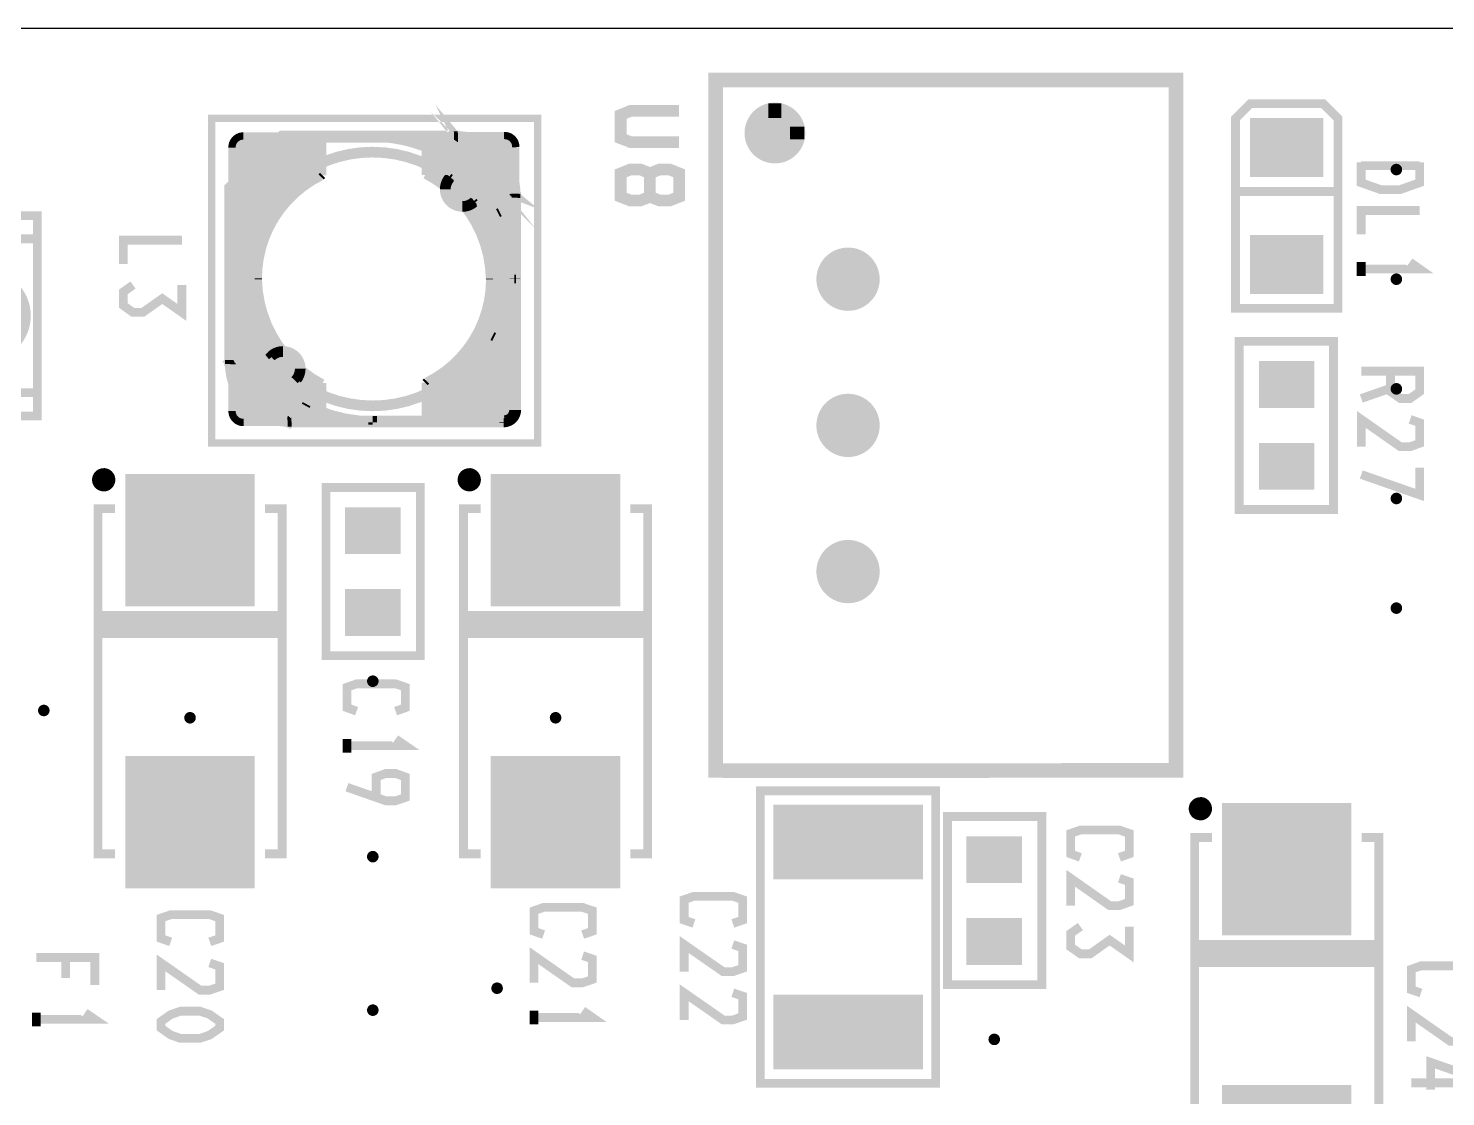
# Model space of a CAD drawing. Extents: x -5 to 195, y -5 to 45.
# Drawn here: x 14.34 to 38.96, y 26.44 to 45 of the extents above; entities that cross this region are included whole.
import ezdxf

# ---------------------------------------------------------------- set-up
doc = ezdxf.new("R2010")
doc.units = 0
doc.header["$MEASUREMENT"] = 0
doc.layers.get('0').update_dxf_attribs({"linetype": 'CONTINUOUS'})
for name, color, linetype in [('22-304-1_DRD', 7, 'CONTINUOUS'), ('22-304-1_SPT', 254, 'CONTINUOUS'), ('22-304-1_SST', 1, 'CONTINUOUS'), ('THRUHOLE_TAP', 13, 'CONTINUOUS')]:
    doc.layers.add(name, color=color, linetype=linetype)

# ---------------------------------------------------------------- blocks, each defined once
blk = doc.blocks.new('RECTANGLE_4')
blk.add_solid([(1.30048, 0.6477), (1.30048, -0.6477), (-1.30048, 0.6477), (-1.30048, -0.6477)])
blk = doc.blocks.new('RECTANGLE_5')
blk.add_solid([(0.4826, 0.4064), (0.4826, -0.4064), (-0.4826, 0.4064), (-0.4826, -0.4064)])
blk = doc.blocks.new('RECTANGLE_7')
blk.add_solid([(0.63627, 0.51308), (0.63627, -0.51308), (-0.63627, 0.51308), (-0.63627, -0.51308)])
blk = doc.blocks.new('RECTANGLE_10')
blk.add_solid([(1.12522, 1.14935), (1.12522, -1.14935), (-1.12522, 1.14935), (-1.12522, -1.14935)])
blk = doc.blocks.new('ROUND_88')
at = {"const_width": 0.10033}
blk.add_lwpolyline([(-0.050164, 0, 1), (0.050164, 0, 1)], format="xyb", close=True, dxfattribs=at)
blk = doc.blocks.new('ROUND_90')
at = {"const_width": 0.54991}
blk.add_lwpolyline([(-0.274954, 0, 1), (0.274954, 0, 1)], format="xyb", close=True, dxfattribs=at)
blk = doc.blocks.new('ROUND_91')
at = {"const_width": 0.8001}
blk.add_lwpolyline([(-0.40005, 0, 1), (0.40005, 0, 1)], format="xyb", close=True, dxfattribs=at)

msp = doc.modelspace()

# ---------------------------------------------------------------- linework, layer by layer
at = {"layer": '22-304-1_DRD'}
msp.add_line((78.99908, 44.99864), (-4.99872, 44.99864), dxfattribs=at)
at = {"layer": '22-304-1_SPT', "const_width": 0.127}
for points in [[(18.0721, 43.1292, 0.4142136), (17.87398, 42.93108)], [(22.80412, 42.9387, 0.4142136), (22.606, 43.13682)], [(19.42338, 42.418, 0.2845461), (18.33118, 40.6527)], [(22.34692, 40.64762, 0.2736465), (21.22932, 42.45102)], [(18.33118, 40.64, 0.2736465), (19.44878, 38.8366)], [(21.25472, 38.86962, 0.2848581), (22.34946, 40.63492)], [(17.87398, 38.34892, 0.4142136), (18.0721, 38.1508)], [(22.606, 38.15842, 0.4142136), (22.80412, 38.35654)]]:
    msp.add_lwpolyline(points, format="xyb", dxfattribs=at)
for points in [[(19.44878, 43.053), (17.91716, 43.053)], [(17.97558, 43.1038), (17.97558, 38.1762)], [(19.44878, 43.1292), (18.07718, 43.1292), (18.0721, 43.1292)], [(18.08988, 43.1292), (18.08988, 38.1508)], [(18.20418, 43.1292), (18.20418, 38.1508)], [(18.31848, 43.1292), (18.31848, 38.1508)], [(18.43278, 43.1292), (18.43278, 41.28008)], [(18.54708, 43.1292), (18.54708, 41.55186)], [(18.66138, 43.1292), (18.66138, 41.7449)], [(18.77568, 43.1292), (18.77568, 41.89984)], [(18.88998, 43.1292), (18.88998, 42.02938)], [(19.00428, 43.1292), (19.00428, 42.13606)], [(19.11858, 43.1292), (19.11858, 42.23004)], [(19.23288, 43.1292), (19.23288, 42.30878)], [(19.34718, 43.1292), (19.34718, 42.37736)], [(19.44878, 43.1292), (19.44878, 42.4434)], [(21.22932, 43.13682), (21.22932, 42.45102)], [(22.60092, 43.13682), (21.22932, 43.13682)], [(22.76094, 43.06062), (21.22932, 43.06062)], [(21.33092, 43.13682), (21.33092, 42.3926)], [(21.44522, 43.13682), (21.44522, 42.32148)], [(21.55952, 43.13682), (21.55952, 42.23512)], [(21.67382, 43.13682), (21.67382, 42.1386)], [(21.78812, 43.13682), (21.78812, 42.0243)], [(21.90242, 43.13682), (21.90242, 41.89222)], [(22.01672, 43.13682), (22.01672, 41.72966)], [(22.13102, 43.13682), (22.13102, 41.529)], [(22.24532, 43.13682), (22.24532, 41.24706)], [(22.35962, 43.13682), (22.35962, 38.15842)], [(22.47392, 43.13682), (22.47392, 38.15842)], [(22.58822, 43.13682), (22.58822, 38.15842)], [(22.606, 43.13682), (22.60092, 43.13682)], [(22.70252, 43.11142), (22.70252, 38.18382)], [(19.44878, 42.9387), (17.87398, 42.9387)], [(17.87398, 42.93108), (17.87404, 42.926)], [(17.87398, 42.926), (17.87398, 38.354), (17.87398, 38.34892)], [(19.44878, 42.8244), (17.87398, 42.8244)], [(22.80412, 42.94632), (21.22932, 42.94632)], [(22.80412, 42.83202), (21.22932, 42.83202)], [(22.80412, 42.93362), (22.80392, 42.93869)], [(22.80412, 42.93362), (22.80412, 38.36162), (22.80412, 38.35654)], [(19.44878, 42.7101), (17.87398, 42.7101)], [(19.44878, 42.5958), (17.87398, 42.5958)], [(22.80412, 42.71772), (21.22932, 42.71772)], [(22.80412, 42.60342), (21.22932, 42.60342)], [(19.44878, 42.4815), (17.87398, 42.4815)], [(19.32686, 42.3672), (17.87398, 42.3672)], [(19.44878, 42.4434), (19.42338, 42.418)], [(22.80412, 42.48912), (21.22932, 42.48912)], [(22.80412, 42.37482), (21.36394, 42.37482)], [(19.14906, 42.2529), (17.87398, 42.2529)], [(19.00428, 42.1386), (17.87398, 42.1386)], [(22.80412, 42.26052), (21.52904, 42.26052)], [(22.80412, 42.14622), (21.6662, 42.14622)], [(18.8849, 42.0243), (17.87398, 42.0243)], [(18.7833, 41.91), (17.87398, 41.91)], [(18.6944, 41.7957), (17.87398, 41.7957)], [(22.80412, 42.03192), (21.78304, 42.03192)], [(22.80412, 41.91762), (21.8821, 41.91762)], [(22.80412, 41.80332), (21.96846, 41.80332)], [(18.6182, 41.6814), (17.87398, 41.6814)], [(18.5547, 41.5671), (17.87398, 41.5671)], [(22.80412, 41.68902), (22.04212, 41.68902)], [(22.80412, 41.57472), (22.10816, 41.57472)], [(18.49882, 41.4528), (17.87398, 41.4528)], [(18.4531, 41.3385), (17.87398, 41.3385)], [(22.80412, 41.46042), (22.16404, 41.46042)], [(22.80412, 41.34612), (22.2123, 41.34612)], [(18.415, 41.2242), (17.87398, 41.2242)], [(18.38452, 41.1099), (17.87398, 41.1099)], [(22.80412, 41.23182), (22.2504, 41.23182)], [(22.80412, 41.11752), (22.28342, 41.11752)], [(18.35912, 40.9956), (17.87398, 40.9956)], [(18.34388, 40.8813), (17.87398, 40.8813)], [(22.80412, 41.00322), (22.30882, 41.00322)], [(22.80412, 40.88892), (22.32914, 40.88892)], [(18.33372, 40.767), (17.87398, 40.767)], [(18.33118, 40.6527), (17.87398, 40.6527)], [(18.33118, 40.6527), (18.33118, 40.64)], [(22.80412, 40.77462), (22.34184, 40.77462)], [(22.80412, 40.66032), (22.34692, 40.66032)], [(22.34692, 40.64762), (22.34692, 40.63492)], [(18.33626, 40.5384), (17.87398, 40.5384)], [(18.34642, 40.4241), (17.87398, 40.4241)], [(22.80412, 40.31742), (22.32152, 40.31742)], [(22.80412, 40.43172), (22.33676, 40.43172)], [(22.80412, 40.54602), (22.34692, 40.54602)], [(18.3642, 40.3098), (17.87398, 40.3098)], [(18.38706, 40.1955), (17.87398, 40.1955)], [(18.42008, 40.0812), (17.87398, 40.0812)], [(22.80412, 40.08882), (22.27072, 40.08882)], [(22.80412, 40.20312), (22.3012, 40.20312)], [(18.45818, 39.9669), (17.87398, 39.9669)], [(18.5039, 39.8526), (17.87398, 39.8526)], [(18.43278, 40.03802), (18.43278, 38.1508)], [(22.80412, 39.86022), (22.18944, 39.86022)], [(22.80412, 39.97452), (22.23516, 39.97452)], [(22.24532, 40.00754), (22.24532, 38.15842)], [(18.55724, 39.7383), (17.87398, 39.7383)], [(18.62074, 39.624), (17.87398, 39.624)], [(18.54708, 39.75862), (18.54708, 38.1508)], [(22.80412, 39.63162), (22.07514, 39.63162)], [(22.13102, 39.73576), (22.13102, 38.15842)], [(22.80412, 39.74592), (22.1361, 39.74592)], [(18.69186, 39.5097), (17.87398, 39.5097)], [(18.77568, 39.3954), (17.87398, 39.3954)], [(18.66138, 39.55542), (18.66138, 38.1508)], [(18.77568, 39.3954), (18.77568, 38.1508)], [(21.90242, 39.38524), (21.90242, 38.15842)], [(22.80412, 39.40302), (21.91512, 39.40302)], [(22.80412, 39.51732), (22.00148, 39.51732)], [(22.01672, 39.54018), (22.01672, 38.15842)], [(18.8722, 39.2811), (17.87398, 39.2811)], [(18.98396, 39.1668), (17.87398, 39.1668)], [(18.88998, 39.26332), (18.88998, 38.1508)], [(19.00428, 39.14902), (19.00428, 38.1508)], [(21.67382, 39.14902), (21.67382, 38.15842)], [(22.80412, 39.17442), (21.70176, 39.17442)], [(21.78812, 39.25824), (21.78812, 38.15842)], [(22.80412, 39.28872), (21.8186, 39.28872)], [(19.11604, 39.0525), (17.87398, 39.0525)], [(19.27606, 38.9382), (17.87398, 38.9382)], [(19.11858, 39.04996), (19.11858, 38.1508)], [(19.23288, 38.96614), (19.23288, 38.1508)], [(19.34718, 38.89248), (19.34718, 38.1508)], [(19.44878, 38.8366), (19.44878, 38.1508)], [(21.25472, 38.86962), (21.22932, 38.84422)], [(21.22932, 38.84422), (21.22932, 38.15842)], [(21.33092, 38.91026), (21.33092, 38.15842)], [(22.80412, 38.94582), (21.39442, 38.94582)], [(21.44522, 38.97884), (21.44522, 38.15842)], [(21.55952, 39.05758), (21.55952, 38.15842)], [(22.80412, 39.06012), (21.56206, 39.06012)], [(19.44878, 38.8239), (17.87398, 38.8239)], [(19.44878, 38.7096), (17.87398, 38.7096)], [(19.44878, 38.5953), (17.87398, 38.5953)], [(22.80412, 38.83152), (21.22932, 38.83152)], [(22.80412, 38.71722), (21.22932, 38.71722)], [(22.80412, 38.60292), (21.22932, 38.60292)], [(19.44878, 38.481), (17.87398, 38.481)], [(19.44878, 38.3667), (17.87398, 38.3667)], [(22.80412, 38.48862), (21.22932, 38.48862)], [(22.80412, 38.37432), (21.22932, 38.37432)], [(19.44878, 38.2524), (17.89938, 38.2524)], [(18.0721, 38.1508), (18.07718, 38.15086)], [(19.44878, 38.1508), (18.07718, 38.1508)], [(22.77872, 38.26002), (21.22932, 38.26002)], [(22.60092, 38.15842), (21.22932, 38.15842)], [(22.60092, 38.15842), (22.606, 38.15836)]]:
    msp.add_lwpolyline(points, dxfattribs=at)
at = {"layer": '22-304-1_SST'}
for points, const_width in [([(34.26968, 32.1056), (26.57602, 32.10052), (26.2763, 32.1056), (26.2763, 44.09948), (34.26968, 44.09948), (34.26968, 32.1056)], 0.254), ([(21.7297, 43.13174), (21.73986, 43.1038), (22.2123, 42.53992), (22.2377, 42.56024), (21.7678, 43.12158), (21.77796, 43.10126)], 0.1524), ([(25.6413, 43.02252), (24.79548, 43.02252), (24.6253, 43.08856), (24.6253, 43.49496), (24.79548, 43.56354), (25.6413, 43.56354)], 0.2032), ([(27.41676, 43.56608), (27.19324, 43.56608)], 0.254), ([(27.23388, 43.5737), (27.23388, 42.78376)], 0.254), ([(27.46248, 43.5483), (27.46248, 42.80916)], 0.254), ([(35.56, 43.688), (36.83, 43.688), (37.084, 43.434), (37.084, 40.132), (35.306, 40.132), (35.306, 43.434), (35.56, 43.688)], 0.1524), ([(17.51838, 37.7952), (23.18258, 37.7952), (23.18258, 43.434), (17.51838, 43.434), (17.51838, 37.7952)], 0.127), ([(22.79142, 42.07764), (22.78888, 42.08018), (22.225, 42.55008), (22.23516, 42.53738), (22.2123, 42.56024), (21.6535, 42.00144), (21.6789, 41.97858), (22.23516, 42.53738)], 0.1524), ([(27.6733, 43.33748), (26.93416, 43.33748)], 0.254), ([(27.00528, 43.4467), (27.00528, 42.9133)], 0.254), ([(27.69108, 43.29176), (27.69108, 43.06824)], 0.254), ([(19.2913, 42.7355), (19.3421, 42.7355), (19.3421, 43.14444), (18.73758, 43.14444), (17.8181, 42.2402), (17.8181, 41.66616), (18.26514, 41.66616), (18.3007, 41.73474), (18.33118, 41.78808), (18.42516, 41.94048), (18.46072, 41.98874), (18.57248, 42.13098), (18.61058, 42.1767), (18.65122, 42.21988), (18.6944, 42.26306), (18.73758, 42.3037), (18.78076, 42.34434), (18.82648, 42.38498), (18.91792, 42.46118), (18.96618, 42.49674), (19.16684, 42.62882), (19.22018, 42.65676), (19.27352, 42.68724), (19.32686, 42.71264), (19.304, 42.75836), (19.19478, 42.70248), (19.14144, 42.672), (18.9357, 42.53738), (18.88744, 42.50182), (18.6563, 42.29862), (18.61312, 42.25544), (18.57248, 42.20972), (18.53184, 42.164), (18.49374, 42.11574), (18.45564, 42.06748), (18.34896, 41.91762), (18.31594, 41.86682), (18.28546, 41.81348), (18.25498, 41.76014), (18.23466, 41.7195), (17.8689, 41.7195), (17.8689, 42.21734), (18.7579, 43.0911), (19.2913, 43.0911), (19.2913, 42.7355)], 0.1524), ([(18.7579, 43.0911), (21.75256, 43.0911), (21.75256, 43.14444), (18.73758, 43.14444)], 0.1524), ([(20.31746, 43.13428), (20.31746, 43.10126), (20.56384, 43.08856), (20.66036, 43.0784), (20.70608, 43.07078), (20.84832, 43.04538), (20.89404, 43.03268), (20.93976, 43.02252), (21.0312, 42.99712), (21.07692, 42.98188), (21.1201, 42.96664), (21.209, 42.93616), (21.25218, 42.91838), (21.33854, 42.88028), (21.463, 42.81932), (21.47824, 42.8498), (21.35124, 42.91076), (21.30806, 42.93108), (21.26488, 42.94886), (21.13026, 42.99966), (21.08708, 43.0149), (21.04136, 43.0276), (20.99564, 43.04284), (20.94738, 43.053), (20.71116, 43.1038), (20.6629, 43.11142), (20.56638, 43.12158), (20.31746, 43.13428)], 0.1524), ([(21.23948, 42.62628), (21.75256, 43.13936), (22.23516, 42.56278), (22.21484, 42.53738), (22.78126, 42.06494), (22.80666, 42.05478)], 0.1524), ([(22.31136, 41.62044), (22.76602, 42.0751), (22.21484, 42.53738), (21.75002, 43.0911), (21.29536, 42.63644)], 0.1524), ([(21.79828, 43.13428), (21.72968, 43.13195)], 0.1524), ([(21.79828, 43.11904), (21.75249, 43.11799)], 0.1524), ([(22.77618, 42.1005), (22.7965, 42.09288), (22.23516, 42.56278), (22.225, 42.55008), (21.7551, 43.11396), (21.75256, 43.1165)], 0.1524), ([(21.79828, 43.10126), (21.77796, 43.10105)], 0.1524), ([(27.6987, 43.10888), (26.90876, 43.10888)], 0.254), ([(27.5717, 42.88028), (27.0383, 42.88028)], 0.254), ([(22.23516, 42.56278), (22.81428, 42.07764), (22.3012, 41.56456), (22.28342, 41.60266)], 0.1524), ([(25.1333, 42.07256), (25.30348, 42.00652), (25.47366, 42.00652), (25.6413, 42.07256), (25.6413, 42.47896), (25.47366, 42.54754), (25.30348, 42.54754), (25.1333, 42.47896), (25.1333, 42.07256), (24.96566, 42.00652), (24.79548, 42.00652), (24.6253, 42.07256), (24.6253, 42.47896), (24.79548, 42.54754), (24.96566, 42.54754), (25.1333, 42.47896)], 0.2032), ([(37.48786, 42.672), (37.48786, 42.3164), (37.82568, 42.19702), (38.16604, 42.19702), (38.50386, 42.3164), (38.50386, 42.672)], 0.1524), ([(37.48786, 42.61358), (38.50386, 42.61358)], 0.1524), ([(21.63826, 42.40784), (21.6662, 42.38752)], 0.1524), ([(21.66112, 42.41038), (21.64334, 42.38498)], 0.1524), ([(17.8689, 42.21734), (17.8689, 39.20998), (17.8181, 39.20998), (17.8181, 42.2402)], 0.1524), ([(22.76602, 38.36924), (22.76602, 42.07764), (22.81936, 42.07764), (22.81936, 38.36924)], 0.1524), ([(22.77618, 42.1005), (22.77538, 42.12332)], 0.1524), ([(22.79142, 42.07764), (22.79142, 42.12336)], 0.1524), ([(22.80666, 42.05478), (22.80899, 42.12336)], 0.1524), ([(35.306, 42.164), (37.084, 42.164)], 0.1524), ([(22.0853, 41.9862), (22.0599, 41.96842)], 0.1524), ([(22.08276, 41.96334), (22.06244, 41.98874)], 0.1524), ([(22.52472, 41.80332), (22.49424, 41.78808)], 0.1524), ([(37.48786, 41.41978), (37.48786, 41.8338), (38.50386, 41.8338)], 0.1524), ([(13.12926, 38.66896), (14.4907, 38.66896), (14.4907, 41.34104), (14.4907, 41.7449), (13.12926, 41.7449), (13.12926, 38.2651), (14.4907, 38.2651), (14.4907, 38.66896)], 0.1524), ([(18.11274, 39.4843), (18.14322, 39.49954), (18.07972, 39.624), (18.06194, 39.66718), (18.04416, 39.71036), (18.02638, 39.75354), (18.0086, 39.79672), (17.99336, 39.8399), (17.97812, 39.88562), (17.96542, 39.93134), (17.95272, 39.97706), (17.94002, 40.02278), (17.92732, 40.0685), (17.91716, 40.11422), (17.89176, 40.25392), (17.88414, 40.30218), (17.87652, 40.35044), (17.87144, 40.3987), (17.86128, 40.64254), (17.86382, 40.77716), (17.8689, 40.86352), (17.87398, 40.90924), (17.87906, 40.95242), (17.92478, 41.20642), (17.93494, 41.24706), (17.9451, 41.29024), (17.9959, 41.4528), (18.01114, 41.4909), (18.02638, 41.53154), (18.04162, 41.56964), (18.09242, 41.68648), (18.06194, 41.69918), (18.04416, 41.66108), (18.01114, 41.58234), (17.99336, 41.54424), (17.98066, 41.5036), (17.96542, 41.46296), (17.91462, 41.29786), (17.90192, 41.25722), (17.89176, 41.21404), (17.88414, 41.17086), (17.87398, 41.12768), (17.85874, 41.04386), (17.85112, 40.99814), (17.84604, 40.95496), (17.84096, 40.91178), (17.83588, 40.86606), (17.8308, 40.77716), (17.82826, 40.64254), (17.83842, 40.39616), (17.8435, 40.34536), (17.85112, 40.2971), (17.85874, 40.24884), (17.907, 40.01262), (17.9197, 39.9669), (17.9324, 39.92118), (17.94764, 39.87546), (17.96288, 39.82974), (18.01368, 39.69766), (18.03146, 39.65448), (18.05178, 39.6113), (18.11274, 39.4843)], 0.1524), ([(13.12926, 41.34104), (14.4907, 41.34104)], 0.1524), ([(15.98676, 40.90162), (15.98676, 41.31818), (17.00276, 41.31818)], 0.1524), ([(37.48786, 40.69842), (37.48786, 40.93718)], 0.1524), ([(37.48786, 40.8178), (38.50386, 40.8178), (38.33368, 40.93718)], 0.1524), ([(22.77618, 40.64254), (22.77616, 40.64762)], 0.1524), ([(22.77618, 40.64254), (22.8092, 40.64254)], 0.1524), ([(22.8092, 40.64254), (22.80918, 40.64762)], 0.1524), ([(16.1544, 40.5384), (15.98676, 40.41902), (15.98676, 40.1828), (16.1544, 40.06342), (16.32458, 40.06342), (16.6624, 40.30218), (17.00276, 40.06342), (17.00276, 40.5384)], 0.1524), ([(19.39798, 38.6588), (18.8849, 38.14572), (18.39976, 38.72738), (17.82064, 39.20998), (18.33372, 39.72306)], 0.1524), ([(18.3261, 39.66464), (17.87144, 39.20998), (18.42516, 38.7477), (18.8849, 38.19398), (19.33956, 38.65118)], 0.1524), ([(22.4282, 39.6367), (22.39772, 39.65194)], 0.1524), ([(22.8092, 38.3667), (22.8092, 39.65956), (22.41296, 39.65956), (22.41296, 39.62654), (22.77618, 39.62654), (22.77618, 38.354)], 0.1524), ([(18.98142, 39.28364), (18.95856, 39.3065), (18.39976, 38.7477), (18.42516, 38.72484), (18.98142, 39.28364)], 0.1524), ([(18.57502, 39.29634), (18.5547, 39.32174), (18.5674, 39.33444)], 0.1524), ([(18.57756, 39.3192), (18.55216, 39.29888)], 0.1524), ([(18.5674, 39.33444), (18.5547, 39.32174)], 0.1524), ([(35.3695, 39.5605), (35.3695, 36.6395), (37.0078, 36.6395), (37.0078, 39.5605), (35.3695, 39.5605)], 0.1524), ([(17.8308, 39.23538), (17.8283, 39.16426)], 0.1524), ([(17.86128, 39.18458), (18.4023, 38.72484), (18.42516, 38.75024), (17.85874, 39.22268), (17.8308, 39.23538)], 0.1524), ([(17.84604, 39.20998), (17.84499, 39.16426)], 0.1524), ([(17.84604, 39.20998), (17.84858, 39.20744), (18.41246, 38.73754), (18.8849, 38.17366), (18.8849, 38.17112), (18.86966, 38.16604), (18.86204, 38.18636)], 0.1524), ([(17.86128, 39.18458), (17.86107, 39.16426)], 0.1524), ([(37.9984, 39.04234), (37.9984, 38.68674), (38.16858, 38.56736), (38.33876, 38.56736), (38.5064, 38.68674), (38.5064, 39.04234), (37.4904, 39.04234)], 0.1524), ([(18.90776, 38.15588), (18.8976, 38.18128), (18.42516, 38.7477), (18.39976, 38.72738), (18.86966, 38.16604)], 0.1524), ([(21.33854, 38.57752), (21.33854, 38.15334), (22.5933, 38.15334)], 0.1524), ([(37.9984, 38.74516), (37.4904, 38.56736)], 0.1524), ([(19.16938, 38.4683), (19.15414, 38.44036)], 0.1524), ([(22.60854, 38.18636), (21.37156, 38.18636), (21.37156, 38.5572)], 0.1524), ([(18.83918, 38.18636), (18.86203, 38.18662)], 0.1524), ([(18.83918, 38.16858), (18.88497, 38.16963)], 0.1524), ([(18.83918, 38.15334), (18.90777, 38.15567)], 0.1524), ([(22.5933, 38.14318), (18.8849, 38.14318), (18.8849, 38.19398), (22.606, 38.19652)], 0.1524), ([(20.31746, 38.1508), (20.31746, 38.18636), (20.31492, 38.18636)], 0.1524), ([(22.5933, 38.14318), (22.5933, 38.15334)], 0.1524), ([(37.4904, 37.72916), (37.4904, 38.20414), (38.16858, 37.72916), (38.33876, 37.72916), (38.5064, 37.79012), (38.5064, 38.14572), (38.33876, 38.20414)], 0.1524), ([(37.4904, 37.24656), (38.5064, 36.89096), (38.5064, 37.36594)], 0.1524), ([(15.76832, 37.12972), (15.52194, 37.12972)], 0.1524), ([(15.6972, 37.26688), (15.59052, 37.26688)], 0.1524), ([(15.621, 37.27704), (15.621, 37.03066)], 0.1524), ([(15.75816, 37.20592), (15.75816, 37.10178)], 0.1524), ([(22.11832, 37.12972), (21.87194, 37.12972)], 0.1524), ([(22.0472, 37.26688), (21.94052, 37.26688)], 0.1524), ([(21.971, 37.27704), (21.971, 37.03066)], 0.1524), ([(22.10816, 37.20592), (22.10816, 37.10178)], 0.1524), ([(21.1455, 34.0995), (21.1455, 37.0205), (19.5072, 37.0205), (19.5072, 34.0995), (21.1455, 34.0995)], 0.1524), ([(15.84452, 36.65474), (15.5448, 36.65474), (15.5448, 30.65526), (15.84452, 30.65526)], 0.1524), ([(18.44548, 36.65474), (18.7452, 36.65474), (18.7452, 30.65526), (18.44548, 30.65526)], 0.1524), ([(22.19452, 36.65474), (21.8948, 36.65474), (21.8948, 30.65526), (22.19452, 30.65526)], 0.1524), ([(24.79548, 36.65474), (25.0952, 36.65474), (25.0952, 30.65526), (24.79548, 30.65526)], 0.1524), ([(15.5575, 34.798), (15.5575, 34.4805)], 0.1524), ([(18.7325, 34.798), (15.5575, 34.798)], 0.1524), ([(18.7325, 34.71926), (15.5575, 34.71926)], 0.1524), ([(15.6591, 34.798), (15.6591, 34.4805)], 0.1524), ([(15.79626, 34.798), (15.79626, 34.4805)], 0.1524), ([(15.93342, 34.798), (15.93342, 34.4805)], 0.1524), ([(16.07058, 34.798), (16.07058, 34.4805)], 0.1524), ([(16.20774, 34.798), (16.20774, 34.4805)], 0.1524), ([(16.3449, 34.798), (16.3449, 34.4805)], 0.1524), ([(16.48206, 34.798), (16.48206, 34.4805)], 0.1524), ([(16.61922, 34.798), (16.61922, 34.4805)], 0.1524), ([(16.75638, 34.798), (16.75638, 34.4805)], 0.1524), ([(16.89354, 34.798), (16.89354, 34.4805)], 0.1524), ([(17.0307, 34.798), (17.0307, 34.4805)], 0.1524), ([(17.16786, 34.798), (17.16786, 34.4805)], 0.1524), ([(17.30502, 34.798), (17.30502, 34.4805)], 0.1524), ([(17.44218, 34.798), (17.44218, 34.4805)], 0.1524), ([(17.57934, 34.798), (17.57934, 34.4805)], 0.1524), ([(17.7165, 34.798), (17.7165, 34.4805)], 0.1524), ([(17.85366, 34.798), (17.85366, 34.4805)], 0.1524), ([(17.99082, 34.798), (17.99082, 34.4805)], 0.1524), ([(18.12798, 34.798), (18.12798, 34.4805)], 0.1524), ([(18.26514, 34.798), (18.26514, 34.4805)], 0.1524), ([(18.4023, 34.798), (18.4023, 34.4805)], 0.1524), ([(18.53946, 34.798), (18.53946, 34.4805)], 0.1524), ([(18.67662, 34.798), (18.67662, 34.4805)], 0.1524), ([(18.7325, 34.798), (18.7325, 34.4805)], 0.1524), ([(21.9075, 34.798), (21.9075, 34.4805)], 0.1524), ([(25.0825, 34.798), (21.9075, 34.798)], 0.1524), ([(25.0825, 34.71926), (21.9075, 34.71926)], 0.1524), ([(22.0091, 34.798), (22.0091, 34.4805)], 0.1524), ([(22.14626, 34.798), (22.14626, 34.4805)], 0.1524), ([(22.28342, 34.798), (22.28342, 34.4805)], 0.1524), ([(22.42058, 34.798), (22.42058, 34.4805)], 0.1524), ([(22.55774, 34.798), (22.55774, 34.4805)], 0.1524), ([(22.6949, 34.798), (22.6949, 34.4805)], 0.1524), ([(22.83206, 34.798), (22.83206, 34.4805)], 0.1524), ([(22.96922, 34.798), (22.96922, 34.4805)], 0.1524), ([(23.10638, 34.798), (23.10638, 34.4805)], 0.1524), ([(23.24354, 34.798), (23.24354, 34.4805)], 0.1524), ([(23.3807, 34.798), (23.3807, 34.4805)], 0.1524), ([(23.51786, 34.798), (23.51786, 34.4805)], 0.1524), ([(23.65502, 34.798), (23.65502, 34.4805)], 0.1524), ([(23.79218, 34.798), (23.79218, 34.4805)], 0.1524), ([(23.92934, 34.798), (23.92934, 34.4805)], 0.1524), ([(24.0665, 34.798), (24.0665, 34.4805)], 0.1524), ([(24.20366, 34.798), (24.20366, 34.4805)], 0.1524), ([(24.34082, 34.798), (24.34082, 34.4805)], 0.1524), ([(24.47798, 34.798), (24.47798, 34.4805)], 0.1524), ([(24.61514, 34.798), (24.61514, 34.4805)], 0.1524), ([(24.7523, 34.798), (24.7523, 34.4805)], 0.1524), ([(24.88946, 34.798), (24.88946, 34.4805)], 0.1524), ([(25.02662, 34.798), (25.02662, 34.4805)], 0.1524), ([(25.0825, 34.798), (25.0825, 34.4805)], 0.1524), ([(18.7325, 34.5821), (15.5575, 34.5821)], 0.1524), ([(18.7325, 34.4805), (15.5575, 34.4805)], 0.1524), ([(25.0825, 34.5821), (21.9075, 34.5821)], 0.1524), ([(25.0825, 34.4805), (21.9075, 34.4805)], 0.1524), ([(20.03806, 33.1343), (19.87042, 33.19526), (19.87042, 33.55086), (20.03806, 33.60928), (20.71624, 33.60928), (20.88642, 33.55086), (20.88642, 33.19526), (20.71624, 33.1343)], 0.1524), ([(19.87042, 32.41548), (19.87042, 32.6517)], 0.1524), ([(19.87042, 32.53486), (20.88642, 32.53486), (20.71624, 32.6517)], 0.1524), ([(20.37842, 31.6357), (20.37842, 31.9913), (20.54606, 32.05226), (20.71624, 32.05226), (20.88642, 31.9913), (20.88642, 31.6357), (20.71624, 31.57728), (20.54606, 31.57728), (19.87042, 31.8135)], 0.1524), ([(27.432, 26.67), (30.099, 26.67), (30.099, 31.75), (27.051, 31.75), (27.051, 26.67), (27.432, 26.67)], 0.1524), ([(34.7472, 31.55188), (34.64052, 31.55188)], 0.1524), ([(34.671, 31.56204), (34.671, 31.31566)], 0.1524), ([(34.80816, 31.49092), (34.80816, 31.38678)], 0.1524), ([(31.9405, 28.3845), (31.9405, 31.3055), (30.3022, 31.3055), (30.3022, 28.3845), (31.9405, 28.3845)], 0.1524), ([(34.81832, 31.41472), (34.57194, 31.41472)], 0.1524), ([(32.61106, 30.5943), (32.44342, 30.65526), (32.44342, 31.01086), (32.61106, 31.06928), (33.28924, 31.06928), (33.45942, 31.01086), (33.45942, 30.65526), (33.28924, 30.5943)], 0.1524), ([(34.89452, 30.93974), (34.5948, 30.93974), (34.5948, 24.94026), (34.89452, 24.94026)], 0.1524), ([(37.49548, 30.93974), (37.7952, 30.93974), (37.7952, 24.94026), (37.49548, 24.94026)], 0.1524), ([(32.44342, 29.7561), (32.44342, 30.23108), (33.11906, 29.7561), (33.28924, 29.7561), (33.45942, 29.81706), (33.45942, 30.17266), (33.28924, 30.23108)], 0.1524), ([(23.28672, 29.25318), (23.11908, 29.3116), (23.11908, 29.6672), (23.28672, 29.72562), (23.9649, 29.72562), (24.13508, 29.6672), (24.13508, 29.3116), (23.9649, 29.25318)], 0.1524), ([(25.89784, 29.44622), (25.72766, 29.50464), (25.72766, 29.86024), (25.89784, 29.91866), (26.57348, 29.91866), (26.74366, 29.86024), (26.74366, 29.50464), (26.57348, 29.44622)], 0.1524), ([(16.80972, 29.12618), (16.64208, 29.1846), (16.64208, 29.5402), (16.80972, 29.59862), (17.4879, 29.59862), (17.65808, 29.5402), (17.65808, 29.1846), (17.4879, 29.12618)], 0.1524), ([(32.61106, 29.39288), (32.44342, 29.2735), (32.44342, 29.03728), (32.61106, 28.9179), (32.78124, 28.9179), (33.11906, 29.15666), (33.45942, 28.9179), (33.45942, 29.39288)], 0.1524), ([(25.72766, 28.60802), (25.72766, 29.08046), (26.40584, 28.60802), (26.57348, 28.60802), (26.74366, 28.66644), (26.74366, 29.02204), (26.57348, 29.08046)], 0.1524), ([(34.6075, 29.083), (34.6075, 28.7655)], 0.1524), ([(37.7825, 29.083), (34.6075, 29.083)], 0.1524), ([(37.7825, 29.00426), (34.6075, 29.00426)], 0.1524), ([(34.7091, 29.083), (34.7091, 28.7655)], 0.1524), ([(34.84626, 29.083), (34.84626, 28.7655)], 0.1524), ([(34.98342, 29.083), (34.98342, 28.7655)], 0.1524), ([(35.12058, 29.083), (35.12058, 28.7655)], 0.1524), ([(35.25774, 29.083), (35.25774, 28.7655)], 0.1524), ([(35.3949, 29.083), (35.3949, 28.7655)], 0.1524), ([(35.53206, 29.083), (35.53206, 28.7655)], 0.1524), ([(35.66922, 29.083), (35.66922, 28.7655)], 0.1524), ([(35.80638, 29.083), (35.80638, 28.7655)], 0.1524), ([(35.94354, 29.083), (35.94354, 28.7655)], 0.1524), ([(36.0807, 29.083), (36.0807, 28.7655)], 0.1524), ([(36.21786, 29.083), (36.21786, 28.7655)], 0.1524), ([(36.35502, 29.083), (36.35502, 28.7655)], 0.1524), ([(36.49218, 29.083), (36.49218, 28.7655)], 0.1524), ([(36.62934, 29.083), (36.62934, 28.7655)], 0.1524), ([(36.7665, 29.083), (36.7665, 28.7655)], 0.1524), ([(36.90366, 29.083), (36.90366, 28.7655)], 0.1524), ([(37.04082, 29.083), (37.04082, 28.7655)], 0.1524), ([(37.17798, 29.083), (37.17798, 28.7655)], 0.1524), ([(37.31514, 29.083), (37.31514, 28.7655)], 0.1524), ([(37.4523, 29.083), (37.4523, 28.7655)], 0.1524), ([(37.58946, 29.083), (37.58946, 28.7655)], 0.1524), ([(37.72662, 29.083), (37.72662, 28.7655)], 0.1524), ([(37.7825, 29.083), (37.7825, 28.7655)], 0.1524), ([(14.47546, 28.8544), (15.49146, 28.8544), (15.49146, 28.37942)], 0.1524), ([(14.98346, 28.4988), (14.98346, 28.8544)], 0.1524), ([(16.64208, 28.28798), (16.64208, 28.76042), (17.31772, 28.28798), (17.4879, 28.28798), (17.65808, 28.3464), (17.65808, 28.702), (17.4879, 28.76042)], 0.1524), ([(23.11908, 28.41498), (23.11908, 28.88742), (23.79472, 28.41498), (23.9649, 28.41498), (24.13508, 28.4734), (24.13508, 28.829), (23.9649, 28.88742)], 0.1524), ([(37.7825, 28.8671), (34.6075, 28.8671)], 0.1524), ([(37.7825, 28.7655), (34.6075, 28.7655)], 0.1524), ([(38.52672, 28.23718), (38.35908, 28.2956), (38.35908, 28.6512), (38.52672, 28.70962), (39.2049, 28.70962), (39.37508, 28.6512), (39.37508, 28.2956), (39.2049, 28.23718)], 0.1524), ([(25.72766, 27.76982), (25.72766, 28.24226), (26.40584, 27.76982), (26.57348, 27.76982), (26.74366, 27.82824), (26.74366, 28.18384), (26.57348, 28.24226)], 0.1524), ([(14.47546, 27.6606), (14.47546, 27.89682)], 0.1524), ([(14.47546, 27.77998), (15.49146, 27.77998), (15.32128, 27.89682)], 0.1524), ([(16.64208, 27.74442), (16.80972, 27.8638), (16.9799, 27.92222), (17.31772, 27.92222), (17.4879, 27.8638), (17.65808, 27.74442), (17.65808, 27.62758), (17.4879, 27.5082), (17.31772, 27.44978), (16.9799, 27.44978), (16.80972, 27.5082), (16.64208, 27.62758), (16.64208, 27.74442)], 0.1524), ([(23.11908, 27.69362), (23.11908, 27.93238)], 0.1524), ([(23.11908, 27.813), (24.13508, 27.813), (23.9649, 27.93238)], 0.1524), ([(38.35908, 27.39898), (38.35908, 27.87142), (39.03472, 27.39898), (39.2049, 27.39898), (39.37508, 27.4574), (39.37508, 27.813), (39.2049, 27.87142)], 0.1524), ([(38.6969, 26.56078), (38.6969, 27.03322), (39.37508, 26.797), (39.37508, 26.67762), (38.35908, 26.67762)], 0.1524)]:
    msp.add_lwpolyline(points, dxfattribs=dict(at, const_width=const_width))
for points, const_width in [([(27.305, 43.58132, 0.4142136), (26.90368, 43.18)], 0.254), ([(27.70632, 43.18, 0.4142136), (27.305, 43.58132)], 0.254), ([(22.8092, 42.12336, 0.4142136), (21.79828, 43.13428)], 0.1524), ([(22.79396, 42.12336, 0.4142136), (21.79828, 43.11904)], 0.1524), ([(22.77618, 42.12336, 0.4142136), (21.79828, 43.10126)], 0.1524), ([(26.90368, 43.18, 0.4142136), (27.305, 42.77868)], 0.254), ([(27.305, 42.77868, 0.4142136), (27.70632, 43.18)], 0.254), ([(20.31746, 42.86504, 0.4142136), (18.09496, 40.64254)], 0.1524), ([(20.31746, 42.83202, 0.4142136), (18.13052, 40.64508)], 0.1524), ([(21.67636, 42.40022, 0.1660348), (20.31746, 42.86426)], 0.1524), ([(21.6281, 42.39514, 0.1620988), (20.31746, 42.83151)], 0.1524), ([(21.64334, 42.38498, 0.0536721), (21.24036, 42.62816)], 0.1524), ([(21.66112, 42.41038, 0.0487989), (21.29514, 42.63599)], 0.1524), ([(21.63826, 42.40784, 0.1797101), (21.56185, 42.2021)], 0.1524), ([(21.6281, 42.39514, 0.1664185), (21.56202, 42.2021)], 0.1524), ([(21.67636, 42.40022, 0.1972575), (21.59504, 42.2021)], 0.1524), ([(21.6662, 42.38752, 0.1823268), (21.59626, 42.2021)], 0.1524), ([(21.56206, 42.2021, 0.4142136), (21.87702, 41.88714)], 0.1524), ([(21.56206, 42.2021, 0.4142136), (21.87702, 41.88714)], 0.1524), ([(21.59508, 42.2021, 0.4142136), (21.87702, 41.92016)], 0.1524), ([(21.59508, 42.2021, 0.4142136), (21.87702, 41.92016)], 0.1524), ([(21.87702, 41.92016, 0.197256), (22.07511, 42.00147)], 0.1524), ([(21.87702, 41.92016, 0.1807929), (22.06196, 41.98929)], 0.1524), ([(21.87702, 41.88714, 0.1797099), (22.08262, 41.9635)], 0.1524), ([(21.87702, 41.88714, 0.1664167), (22.07003, 41.95321)], 0.1524), ([(22.50694, 40.64254, 0.1642446), (22.05944, 41.96807)], 0.1524), ([(22.28342, 41.60266, 0.0471365), (22.06985, 41.95302)], 0.1524), ([(22.31136, 41.62044, 0.0505341), (22.07462, 42.00104)], 0.1524), ([(22.53996, 40.64254, 0.1639217), (22.08688, 41.9874)], 0.1524), ([(22.77618, 40.64762, 0.1218501), (22.49408, 41.788)], 0.1524), ([(22.8092, 40.64762, 0.1216549), (22.52389, 41.80288)], 0.1524), ([(18.0975, 40.64254, 0.165982), (18.56089, 39.28508)], 0.1524), ([(18.13052, 40.64508, 0.1620989), (18.56699, 39.33413)], 0.1524), ([(20.31746, 38.42258, 0.4142136), (22.53742, 40.64254)], 0.1524), ([(20.32, 38.4556, 0.4142136), (22.50694, 40.64254)], 0.1524), ([(18.3261, 39.66464, 0.0490986), (18.55212, 39.29885)], 0.1524), ([(18.33372, 39.72306, 0.0547599), (18.57732, 39.31902)], 0.1524), ([(21.33854, 38.57752, 0.1677029), (22.39845, 39.65159)], 0.1524), ([(21.37156, 38.5572, 0.1655129), (22.42895, 39.63634)], 0.1524), ([(18.76044, 39.40048, 0.1810777), (18.55358, 39.32303)], 0.1524), ([(18.76044, 39.36746, 0.1956263), (18.56184, 39.28667)], 0.1524), ([(18.76044, 39.40048, 0.166419), (18.56742, 39.33441)], 0.1524), ([(18.76044, 39.36746, 0.1823287), (18.57424, 39.29723)], 0.1524), ([(19.0754, 39.08552, 0.4142136), (18.76044, 39.40048)], 0.1524), ([(19.04238, 39.08552, 0.4142136), (18.76044, 39.36746)], 0.1524), ([(19.04238, 39.08298, 0.4142136), (18.76044, 39.36492)], 0.1524), ([(17.82826, 39.16426, 0.4142136), (18.83918, 38.15334)], 0.1524), ([(17.84604, 39.16426, 0.4142136), (18.83918, 38.17112)], 0.1524), ([(17.86128, 39.16426, 0.4142136), (18.83918, 38.18636)], 0.1524), ([(18.9611, 38.88486, 0.1989124), (19.04422, 39.08552)], 0.1524), ([(18.9611, 38.88486, 0.1972575), (19.04242, 39.08298)], 0.1524), ([(19.00936, 38.89248, 0.1664185), (19.07544, 39.08552)], 0.1524), ([(19.00936, 38.89248, 0.1664185), (19.07544, 39.08552)], 0.1524), ([(18.9611, 38.88486, 0.0501327), (19.33907, 38.65017)], 0.1524), ([(18.9611, 38.88486, 0.1658023), (20.31746, 38.42237)], 0.1524), ([(19.00936, 38.89248, 0.0518212), (19.39878, 38.66054)], 0.1524), ([(19.00936, 38.89248, 0.1620988), (20.32, 38.45611)], 0.1524), ([(19.15414, 38.44036, 0.1222351), (20.31492, 38.15228)], 0.1524), ([(19.16938, 38.4683, 0.1220701), (20.31492, 38.1844)], 0.1524), ([(22.5933, 38.14318, 0.4142136), (22.81936, 38.36924)], 0.1524), ([(22.5933, 38.15334, 0.4107693), (22.8092, 38.3667)], 0.1524), ([(22.606, 38.19652, 0.3928793), (22.76602, 38.36924)], 0.1524), ([(22.60854, 38.18636, 0.3663079), (22.77618, 38.354)], 0.1524), ([(15.64386, 37.27958, 0.4142136), (15.5194, 37.15512)], 0.1524), ([(15.5194, 37.15512, 0.4142136), (15.64386, 37.03066)], 0.1524), ([(15.77086, 37.15512, 0.4142136), (15.64386, 37.28212)], 0.1524), ([(15.64386, 37.02812, 0.4142136), (15.77086, 37.15512)], 0.1524), ([(21.99386, 37.27958, 0.4142136), (21.8694, 37.15512)], 0.1524), ([(21.8694, 37.15512, 0.4142136), (21.99386, 37.03066)], 0.1524), ([(22.12086, 37.15512, 0.4142136), (21.99386, 37.28212)], 0.1524), ([(21.99386, 37.02812, 0.4142136), (22.12086, 37.15512)], 0.1524), ([(34.69386, 31.56458, 0.4142136), (34.5694, 31.44012)], 0.1524), ([(34.5694, 31.44012, 0.4142136), (34.69386, 31.31566)], 0.1524), ([(34.82086, 31.44012, 0.4142136), (34.69386, 31.56712)], 0.1524), ([(34.69386, 31.31312, 0.4142136), (34.82086, 31.44012)], 0.1524)]:
    msp.add_lwpolyline(points, format="xyb", dxfattribs=dict(at, const_width=const_width))

# ---------------------------------------------------------------- block references
at = {"layer": '22-304-1_SPT'}
for name, p in [('RECTANGLE_7', (36.195, 42.926)), ('RECTANGLE_7', (36.195, 40.894)), ('RECTANGLE_5', (36.195, 38.8112)), ('RECTANGLE_5', (36.195, 37.3888)), ('RECTANGLE_10', (17.145, 36.10356)), ('RECTANGLE_10', (23.495, 36.10356)), ('RECTANGLE_5', (20.32, 36.2712)), ('RECTANGLE_5', (20.32, 34.8488)), ('RECTANGLE_10', (17.145, 31.2039)), ('RECTANGLE_10', (23.495, 31.2039)), ('RECTANGLE_10', (36.195, 30.38856)), ('RECTANGLE_4', (28.575, 30.861)), ('RECTANGLE_5', (31.115, 30.5562)), ('RECTANGLE_5', (31.115, 29.1338)), ('RECTANGLE_4', (28.575, 27.559)), ('RECTANGLE_10', (36.195, 25.4889))]:
    msp.add_blockref(name, p, dxfattribs=at)
at = {"layer": 'THRUHOLE_TAP'}
for name, p in [('ROUND_88', (38.1, 42.545)), ('ROUND_90', (28.575, 40.64)), ('ROUND_91', (13.57884, 40.005)), ('ROUND_88', (38.1, 40.64)), ('ROUND_88', (38.1, 38.735)), ('ROUND_90', (28.575, 38.1)), ('ROUND_88', (38.1, 36.83)), ('ROUND_90', (28.575, 35.56)), ('ROUND_88', (38.1, 34.925)), ('ROUND_88', (20.32, 33.655)), ('ROUND_88', (14.605, 33.147)), ('ROUND_88', (17.145, 33.02)), ('ROUND_88', (23.495, 33.02)), ('ROUND_88', (20.32, 30.607)), ('ROUND_88', (22.479, 28.321)), ('ROUND_88', (20.32, 27.94)), ('ROUND_88', (31.115, 27.432))]:
    msp.add_blockref(name, p, dxfattribs=at)

doc.saveas('drawing.dxf')
